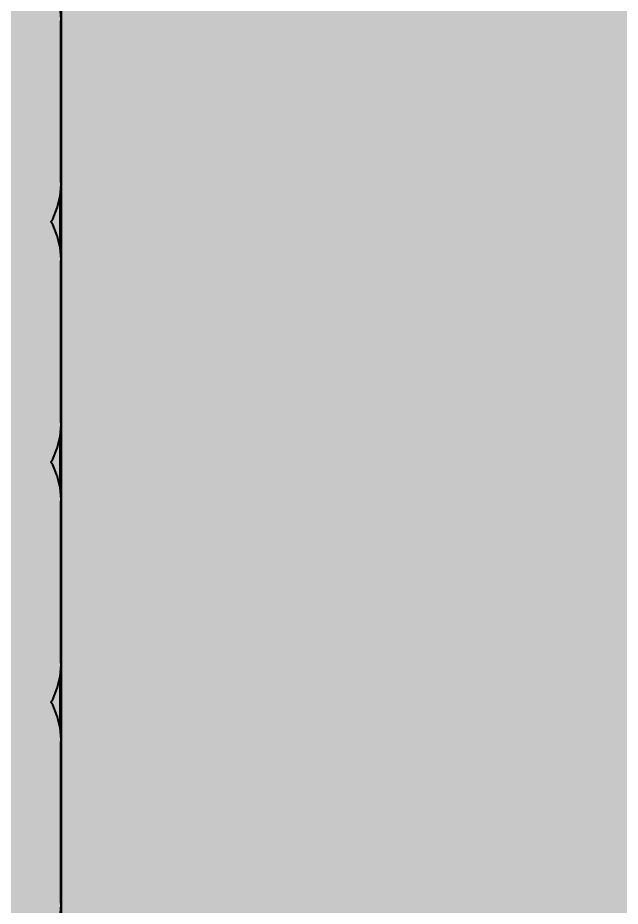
# Model space of a CAD drawing. Header units: millimetres. Extents: x 3.5 to 57, y 2.4 to 42.4.
# Drawn here: x 51.981 to 53.988, y 25.348 to 28.307 of the extents above; entities that cross this region are included whole.
import ezdxf

# ---------------------------------------------------------------- set-up
doc = ezdxf.new("R2010")
doc.units = ezdxf.units.MM
doc.layers.add('bottom_copper', color=7, linetype='Continuous')
doc.layers.add('top_copper', color=7, linetype='Continuous')

# ---------------------------------------------------------------- blocks, each defined once
blk = doc.blocks.new('Block2128')
at = {"layer": 'bottom_copper', "lineweight": 40}
blk.add_hatch(color=7, dxfattribs=at).paths.add_polyline_path([(4.3404, 8.4999), (0.6267, 8.4999), (0.6267, 31), (4.3404, 31), (4.3404, 8.4999)], flags=0)
blk = doc.blocks.new('Block21995')
at = {"layer": 'top_copper', "lineweight": 40}
for points in [[(1.7696, 25.5103), (1.7665, 25.5501), (1.7665, 31), (1.7696, 31), (1.7696, 25.5103)], [(3.6826, 8.4999), (1.7696, 8.4999), (1.7696, 31), (3.6826, 31), (3.6826, 8.4999)], [(1.7696, 24.9603), (1.7688, 24.9703), (1.7688, 25.5004), (1.7696, 25.5103), (1.7696, 24.9603)], [(1.7696, 24.7103), (1.7665, 24.7501), (1.7665, 24.9204), (1.7696, 24.9603), (1.7696, 24.7103)], [(1.7665, 24.7502), (1.7572, 24.789), (1.7419, 24.826), (1.7361, 24.8353), (1.7419, 24.8446), (1.7572, 24.8816), (1.7665, 24.9204), (1.7665, 24.7502)], [(1.7696, 24.1603), (1.7688, 24.1703), (1.7688, 24.7004), (1.7696, 24.7103), (1.7696, 24.1603)], [(1.7696, 23.9103), (1.7665, 23.9501), (1.7665, 24.1204), (1.7696, 24.1603), (1.7696, 23.9103)], [(1.7665, 23.9502), (1.7572, 23.989), (1.7419, 24.026), (1.7361, 24.0353), (1.7419, 24.0446), (1.7572, 24.0816), (1.7665, 24.1204), (1.7665, 23.9502)], [(1.7696, 23.3603), (1.7688, 23.3703), (1.7688, 23.9004), (1.7696, 23.9103), (1.7696, 23.3603)], [(1.7696, 23.1103), (1.7665, 23.1501), (1.7665, 23.3204), (1.7696, 23.3603), (1.7696, 23.1103)], [(1.7665, 23.1502), (1.7572, 23.189), (1.7419, 23.226), (1.7361, 23.2353), (1.7419, 23.2446), (1.7572, 23.2816), (1.7665, 23.3204), (1.7665, 23.1502)], [(1.7696, 22.5603), (1.7688, 22.5703), (1.7688, 23.1004), (1.7696, 23.1103), (1.7696, 22.5603)], [(1.7696, 22.3103), (1.7665, 22.3501), (1.7665, 22.5204), (1.7696, 22.5603), (1.7696, 22.3103)]]:
    blk.add_hatch(color=7, dxfattribs=at).paths.add_polyline_path(points, flags=0)
at = {"layer": 'top_copper', "color": 7, "lineweight": 40}
for points in [[(1.7696, 25.5103), (1.7665, 25.5501), (1.7665, 31), (1.7696, 31), (1.7696, 25.5103)], [(3.6826, 8.4999), (1.7696, 8.4999), (1.7696, 31), (3.6826, 31), (3.6826, 8.4999)], [(1.7696, 24.9603), (1.7688, 24.9703), (1.7688, 25.5004), (1.7696, 25.5103), (1.7696, 24.9603)], [(1.7696, 24.7103), (1.7665, 24.7501), (1.7665, 24.9204), (1.7696, 24.9603), (1.7696, 24.7103)], [(1.7665, 24.7502), (1.7572, 24.789), (1.7419, 24.826), (1.7361, 24.8353), (1.7419, 24.8446), (1.7572, 24.8816), (1.7665, 24.9204), (1.7665, 24.7502)], [(1.7696, 24.1603), (1.7688, 24.1703), (1.7688, 24.7004), (1.7696, 24.7103), (1.7696, 24.1603)], [(1.7696, 23.9103), (1.7665, 23.9501), (1.7665, 24.1204), (1.7696, 24.1603), (1.7696, 23.9103)], [(1.7665, 23.9502), (1.7572, 23.989), (1.7419, 24.026), (1.7361, 24.0353), (1.7419, 24.0446), (1.7572, 24.0816), (1.7665, 24.1204), (1.7665, 23.9502)], [(1.7696, 23.3603), (1.7688, 23.3703), (1.7688, 23.9004), (1.7696, 23.9103), (1.7696, 23.3603)], [(1.7696, 23.1103), (1.7665, 23.1501), (1.7665, 23.3204), (1.7696, 23.3603), (1.7696, 23.1103)], [(1.7665, 23.1502), (1.7572, 23.189), (1.7419, 23.226), (1.7361, 23.2353), (1.7419, 23.2446), (1.7572, 23.2816), (1.7665, 23.3204), (1.7665, 23.1502)], [(1.7696, 22.5603), (1.7688, 22.5703), (1.7688, 23.1004), (1.7696, 23.1103), (1.7696, 22.5603)], [(1.7696, 22.3103), (1.7665, 22.3501), (1.7665, 22.5204), (1.7696, 22.5603), (1.7696, 22.3103)]]:
    blk.add_lwpolyline(points, close=True, dxfattribs=at)

msp = doc.modelspace()

# ---------------------------------------------------------------- linework, layer by layer
at = {"layer": 'top_copper', "color": 7, "lineweight": 40}
for p, q in [((52.1251, 28.3021), (52.122, 28.3419)), ((52.1243, 28.2922), (52.1251, 28.3021)), ((52.1243, 27.7621), (52.1243, 28.2922)), ((52.1251, 27.7521), (52.1243, 27.7621)), ((52.122, 27.7122), (52.1251, 27.7521)), ((52.1127, 27.6734), (52.122, 27.7122)), ((52.0974, 27.6364), (52.1127, 27.6734)), ((52.0916, 27.6271), (52.0974, 27.6364)), ((52.0974, 27.6178), (52.0916, 27.6271)), ((52.1127, 27.5808), (52.0974, 27.6178)), ((52.122, 27.542), (52.1127, 27.5808)), ((52.122, 27.5419), (52.122, 27.542)), ((52.1251, 27.5021), (52.122, 27.5419)), ((52.1243, 27.4922), (52.1251, 27.5021)), ((52.1243, 26.9621), (52.1243, 27.4922)), ((52.1251, 26.9521), (52.1243, 26.9621)), ((52.122, 26.9122), (52.1251, 26.9521)), ((52.1127, 26.8734), (52.122, 26.9122)), ((52.0974, 26.8364), (52.1127, 26.8734)), ((52.0916, 26.8271), (52.0974, 26.8364)), ((52.0974, 26.8178), (52.0916, 26.8271)), ((52.1127, 26.7808), (52.0974, 26.8178)), ((52.122, 26.742), (52.1127, 26.7808)), ((52.122, 26.7419), (52.122, 26.742)), ((52.1251, 26.7021), (52.122, 26.7419)), ((52.1243, 26.6922), (52.1251, 26.7021)), ((52.1243, 26.1621), (52.1243, 26.6922)), ((52.1251, 26.1521), (52.1243, 26.1621)), ((52.122, 26.1122), (52.1251, 26.1521)), ((52.1127, 26.0734), (52.122, 26.1122)), ((52.0974, 26.0364), (52.1127, 26.0734)), ((52.0916, 26.0271), (52.0974, 26.0364)), ((52.0974, 26.0178), (52.0916, 26.0271)), ((52.1127, 25.9808), (52.0974, 26.0178)), ((52.122, 25.942), (52.1127, 25.9808)), ((52.122, 25.9419), (52.122, 25.942)), ((52.1251, 25.9021), (52.122, 25.9419)), ((52.1243, 25.8922), (52.1251, 25.9021)), ((52.1243, 25.3621), (52.1243, 25.8922)), ((52.1251, 25.3521), (52.1243, 25.3621)), ((52.122, 25.3122), (52.1251, 25.3521))]:
    msp.add_line(p, q, dxfattribs=at)

# ---------------------------------------------------------------- block references
at = {"layer": 'bottom_copper'}
msp.add_blockref('Block2128', (49.7288, 2.7918), dxfattribs=at)
at = {"layer": 'top_copper'}
msp.add_blockref('Block21995', (50.3555, 2.7918), dxfattribs=at)

doc.saveas('drawing.dxf')
